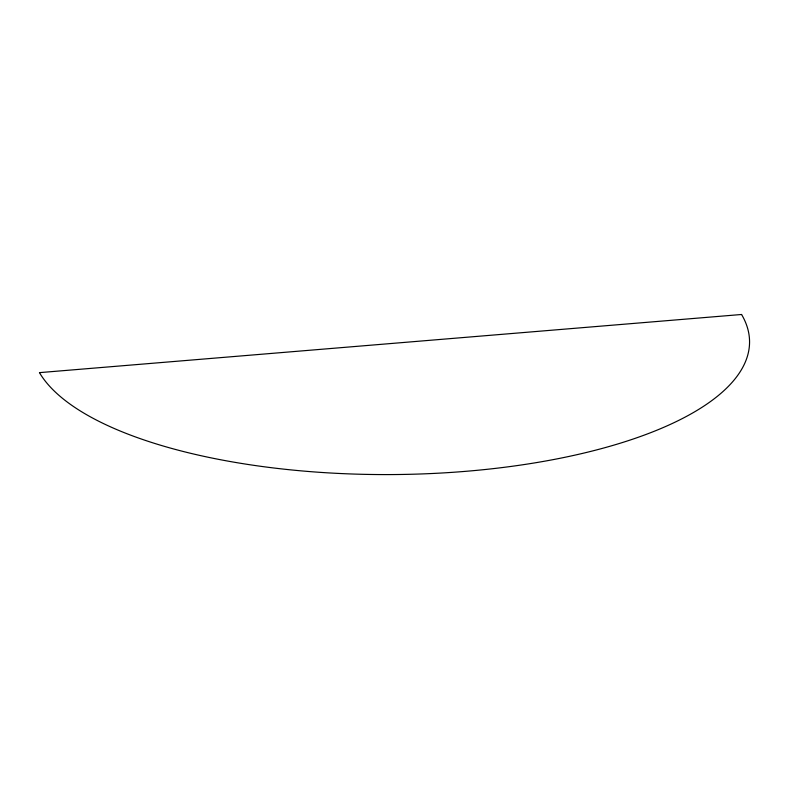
<?xml version="1.0" encoding="UTF-8"?>
<svg xmlns="http://www.w3.org/2000/svg" width="789" height="789" viewBox="0 0 789 789"><rect width="100%" height="100%" fill="white"/><g stroke="black" fill="none" stroke-linecap="round" stroke-linejoin="round"><path stroke-width="1.18" d="M741.571 314.486L39.45 372.635A359.054 131.013 -0.3 0 0 465.835 471.319A359.054 131.013 -0.3 0 0 741.571 314.486"/></g></svg>
